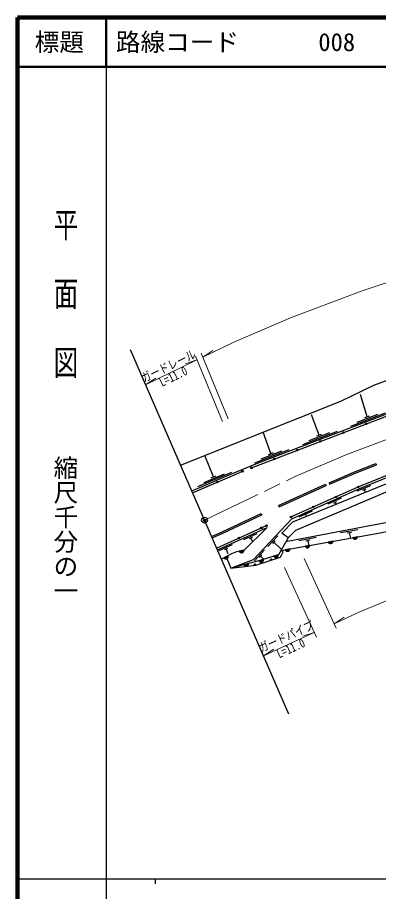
# Model space of a CAD drawing. Units: millimetres at full size, sheet at 1:1000; details may follow other scales. Extents: x 40000 to 680000, y 20000 to 380000.
# Drawn here: x 40000 to 113374, y 202409 to 380000 of the extents above; entities that cross this region are included whole.
import ezdxf
from ezdxf.enums import TextEntityAlignment as Align

# ---------------------------------------------------------------- set-up
doc = ezdxf.new("R2010")
doc.units = ezdxf.units.MM
doc.header["$LTSCALE"] = 1000
doc.header["$PDMODE"] = 32
doc.header["$PDSIZE"] = 500
doc.linetypes.add('CHAIN', pattern=[18.5, 12, -1.5, 3.5, -1.5])
for name, color, linetype, lineweight in [('M-BGD', 7, 'Continuous', 25), ('M-BMK', 2, 'CHAIN', 13), ('M-BMK-OTRS', 5, 'Continuous', 25), ('M-BMK-SRVR', 3, 'Continuous', 25), ('M-STR-HTXT', 7, 'Continuous', 13), ('M-TTL', 2, 'Continuous', 140), ('M-TTL-BAND', 7, 'Continuous', 25), ('M-TTL-LINE', 7, 'Continuous', 50)]:
    doc.layers.add(name, color=color, linetype=linetype, lineweight=lineweight)
doc.layers.add('M-OTRS', color=6, linetype='Continuous')
doc.layers.add('M-TTL-TXT', color=7, linetype='Continuous')
doc.styles.add('@ＭＳ ゴシック', font='')
doc.styles.add('ＭＳ ゴシック', font='')
doc.styles.get('@ＭＳ ゴシック').set_extended_font_data('@MS Gothic')
doc.styles.get('ＭＳ ゴシック').set_extended_font_data('MS Gothic')

msp = doc.modelspace()

# ---------------------------------------------------------------- hatches: boundary and pattern name
at = {"layer": 'M-BGD'}
for points in [[(110765, 297380, -1), (111046, 297487, -1)], [(106094, 295596, -1), (106375, 295703, -1)], [(101423, 293813, -1), (101704, 293920, -1)], [(96752, 292029, -1), (97032, 292136, -1)], [(92081, 290246, -1), (92361, 290353, -1)], [(85616, 287789, -1), (85916, 287789, -1)], [(87407, 288497, -1), (87707, 288497, -1)], [(80461, 285589, -1), (80761, 285589, -1)], [(109138, 284571, -1), (109416, 284684, -1)], [(104573, 282531, -1), (104847, 282653, -1)], [(100007, 280494, -1), (100281, 280617, -1)], [(95440, 278458, -1), (95714, 278580, -1)], [(89456, 276239, -1), (89730, 276362, -1)], [(90467, 276694, -1), (90741, 276818, -1)], [(84898, 274185, -1), (85171, 274308, -1)], [(104125, 273589, -0.82183), (103150, 273414)], [(109099, 274480, -0.82183), (108124, 274305)], [(86024, 271751, -0.82183), (85056, 271542)], [(95388, 272024, -0.82183), (94413, 271849)], [(99410, 272744, -0.82183), (98435, 272569)], [(82811, 270649, -0.82183), (81929, 270198)], [(91384, 269669, -0.4608), (91504, 269955, -0.4608), (91767, 269792)], [(93009, 270818, -0.82183), (92064, 270523)], [(86990, 269035, -0.82183), (86031, 268787)], [(88045, 268676, -0.4608), (88216, 268934, -0.4608), (88444, 268725)], [(89999, 269878, -0.82183), (89054, 269583)]]:
    msp.add_hatch(color=256, dxfattribs=at).paths.add_polyline_path(points)

# ---------------------------------------------------------------- linework, layer by layer
for p, q in [((111053, 298882), (109692, 303371)), ((101294, 295155), (99732, 299247)), ((107764, 296983), (114771, 299659)), ((109058, 297799), (113262, 299404)), ((110563, 298694), (111544, 299069)), ((91519, 291423), (89918, 295718)), ((98005, 293257), (105011, 295932)), ((99299, 294072), (103503, 295677)), ((100804, 294968), (101785, 295342)), ((88230, 289524), (95237, 292200)), ((89524, 290340), (93728, 291945)), ((91029, 291235), (92010, 291610)), ((79863, 286685), (78057, 290975)), ((112840, 289382), (112949, 289102)), ((76641, 284675), (83552, 287589)), ((77907, 285535), (82053, 287283)), ((79380, 286481), (80347, 286889)), ((93056, 280855), (102613, 285150)), ((93180, 280582), (102736, 284876)), ((102613, 285150), (102736, 284876)), ((103322, 285469), (103440, 285193)), ((111744, 284870), (108963, 283746)), ((110791, 284161), (110142, 283898)), ((110466, 284030), (110660, 283550)), ((93056, 280855), (93181, 280583)), ((105795, 282310), (103055, 281088)), ((104867, 281567), (104228, 281282)), ((104548, 281425), (104687, 281113)), ((89508, 279227), (89636, 278955)), ((99921, 279690), (97181, 278468)), ((98551, 279079), (98729, 278681)), ((80476, 272193), (90604, 276756)), ((109153, 275930), (105616, 275256)), ((107853, 275377), (107028, 275220)), ((107440, 275298), (107670, 274224)), ((88658, 275111), (85923, 273879)), ((87733, 274365), (87094, 274078)), ((87413, 274222), (87748, 273480)), ((92903, 274696), (90848, 272509)), ((92334, 273652), (91855, 273142)), ((100735, 274326), (97199, 273651)), ((99436, 273773), (98611, 273615)), ((99023, 273694), (99211, 272709)), ((104125, 273589), (103150, 273414)), ((109099, 274480), (108124, 274305)), ((83631, 272846), (80895, 271614)), ((82705, 272100), (82067, 271813)), ((82386, 271957), (82776, 271091)), ((86024, 271751), (85056, 271542)), ((90198, 271817), (88144, 269631)), ((92094, 273397), (93597, 271967)), ((95388, 272024), (94413, 271849)), ((99410, 272744), (98435, 272569)), ((82811, 270649), (81929, 270198)), ((89629, 270774), (89150, 270263)), ((89390, 270518), (90053, 269895)), ((93009, 270818), (92064, 270523)), ((86990, 269035), (86031, 268787)), ((88045, 268676), (88444, 268725)), ((89999, 269878), (89054, 269583)), ((91384, 269669), (91767, 269792))]:
    msp.add_line(p, q, dxfattribs=at)
for points in [[(73161, 289017), (97057, 298573), (105709, 302067), (112395, 305266), (122396, 308958), (142954, 314916), (152878, 317593)], [(75433, 283796), (78361, 285075), (82546, 286839), (85670, 288184), (89147, 289554), (115935, 299782), (119913, 301237), (122960, 302234), (126493, 303287), (130118, 304519), (136028, 306181), (143046, 308255), (146808, 309316), (151682, 310735), (154570, 311386), (156755, 311773), (158504, 312082), (163856, 312767), (166274, 312974), (169020, 313155), (172849, 313300), (176809, 313378), (180519, 313224), (185382, 312788)], [(87557, 288497), (89292, 289181), (116075, 299408)], [(95577, 278519), (109243, 284614), (118999, 288556), (128302, 292119), (133228, 293748), (137858, 295154), (142985, 296400), (145545, 296875)], [(82525, 270047), (83331, 268090), (87965, 269878), (95740, 278154), (109399, 284246), (119145, 288184), (128436, 291742), (133349, 293367), (137963, 294768), (143068, 296009), (145903, 296534), (147028, 294629), (153879, 293988), (154804, 287913), (155702, 287383), (154226, 287320), (153154, 294056)], [(95005, 274266), (93729, 275195), (95945, 277544), (122012, 288184), (129010, 291173), (133805, 292683), (137009, 293601), (140947, 294508), (146466, 295582)], [(131757, 290141), (129694, 289506), (124208, 287387), (117710, 284799), (112213, 282427), (96516, 275762), (95005, 274266), (93078, 270839), (88785, 269499), (83331, 268090)], [(75593, 283430), (78519, 284707), (82703, 286471), (85766, 287789)], [(103322, 285469), (108366, 287627), (112840, 289382)], [(103443, 285194), (108480, 287349), (112950, 289102)], [(158625, 274572), (156589, 285266), (101960, 274866), (94546, 273450)], [(93560, 271696), (113715, 275307), (156493, 283740), (158096, 273923)], [(79457, 274548), (81631, 275511), (89508, 279227)], [(79576, 274273), (81755, 275238), (89634, 278955)], [(80640, 271828), (90768, 276391), (86084, 271764), (84503, 271423), (83475, 270989), (81455, 269955)], [(83331, 268090), (88451, 268726), (93457, 270336), (94024, 271435), (93560, 271696)]]:
    msp.add_lwpolyline(points, dxfattribs=at)
for centre in [(110906, 297434), (106234, 295650), (101563, 293866), (96892, 292083), (92221, 290299), (85766, 287789), (87557, 288497), (80611, 285589), (109277, 284628), (104710, 282592), (100144, 280556), (95577, 278519), (89593, 276301), (90604, 276756), (85035, 274247)]:
    msp.add_circle(centre, 150, dxfattribs=at)
for centre, radius, start, end in [((103620, 273598), 505, 201.32892, 358.98711), ((108594, 274489), 505, 201.32892, 358.98711), ((85519, 271742), 505, 203.33805, 0.99624), ((94883, 272032), 505, 201.32892, 358.98711), ((98905, 272753), 505, 201.32892, 358.98711), ((82325, 270511), 505, 218.27223, 15.93042), ((91566, 269761), 203, 8.86282, 206.7862), ((92507, 270764), 505, 208.51183, 6.17002), ((86486, 269006), 505, 205.65954, 3.31774), ((88241, 268732), 203, 358.1266, 196.04999), ((89497, 269824), 505, 208.51183, 6.17002)]:
    msp.add_arc(centre, radius, start, end, dxfattribs=at)
at = {"layer": 'M-BMK'}
msp.add_lwpolyline([(78021, 277848), (96420, 286712), (106750, 291169), (120102, 296193), (130644, 299699), (141552, 302836), (148441, 304383), (155543, 305696), (165361, 306893), (172756, 307314), (182925, 307294), (196211, 306272), (219407, 302439), (240952, 297352), (270684, 288634)], dxfattribs=at)
at = {"layer": 'M-BMK-OTRS'}
msp.add_line((95171, 238433), (62965, 312450), dxfattribs=at)
at = {"layer": 'M-BMK-SRVR'}
msp.add_circle((78021, 277848), 600, dxfattribs=at)
at = {"layer": 'M-OTRS'}
msp.add_point((78021, 277848), dxfattribs=at)
at = {"layer": 'M-STR-HTXT'}
for p, q in [((81642, 297926), (76149, 311207)), ((82843, 298423), (77322, 311773)), ((77654, 310971), (79696, 312334)), ((66043, 305377), (76481, 310406)), ((76481, 310406), (74142, 309659)), ((66043, 305377), (68085, 306740)), ((98253, 270099), (104747, 255922)), ((94252, 268266), (100739, 254101)), ((104330, 256832), (106402, 258148)), ((89999, 250318), (100322, 255010)), ((100322, 255010), (97968, 254315)), ((89999, 250318), (92071, 251635))]:
    msp.add_line(p, q, dxfattribs=at)
for points in [[(77654, 310971), (83962, 314010), (95519, 318997), (110082, 324477), (121761, 328360), (134113, 331913), (142427, 333780), (150997, 335363), (162690, 336790), (171933, 337316), (184108, 337291), (199813, 336083), (225305, 331871), (243412, 327596)], [(104330, 256832), (109261, 259072), (118560, 262987), (130526, 266835), (140368, 269433), (149522, 271232), (150423, 271368)]]:
    msp.add_lwpolyline(points, dxfattribs=at)
at = {"layer": 'M-TTL'}
for p, q in [((40000, 380000), (40000, 20000)), ((680000, 380000), (40000, 380000))]:
    msp.add_line(p, q, dxfattribs=at)
at = {"layer": 'M-TTL-BAND'}
for p, q in [((58000, 370000), (58000, 20000)), ((40000, 205000), (579000, 205000)), ((68000, 205000), (68000, 204000))]:
    msp.add_line(p, q, dxfattribs=at)
at = {"layer": 'M-TTL-LINE'}
for p, q in [((58000, 380000), (58000, 370000)), ((40000, 370000), (680000, 370000))]:
    msp.add_line(p, q, dxfattribs=at)

# ---------------------------------------------------------------- texts
at = {"layer": 'M-STR-HTXT', "style": 'ＭＳ ゴシック', "width": 0.8}
for s, rotation, p in [('ガードレール', 25.724, (71284, 307845)), ('ガードパイプ', 24.441, (95203, 252893))]:
    msp.add_text(s, height=1833, rotation=rotation, dxfattribs=at).set_placement(p, align=Align.BOTTOM_CENTER)
for rotation, p in [(25.724, (71262, 307891)), (24.441, (95161, 252664))]:
    msp.add_text('L=11.0', height=1833, rotation=rotation, dxfattribs=at).set_placement(p, align=Align.TOP_CENTER)
at = {"layer": 'M-TTL-BAND', "style": '@ＭＳ ゴシック', "width": 1.4}
msp.add_text('平  面  図', height=3666, rotation=270, dxfattribs=at).set_placement((49777, 306475), align=Align.MIDDLE_RIGHT)
at = {"layer": 'M-TTL-BAND', "style": '@ＭＳ ゴシック'}
msp.add_text('縮尺千分の一', height=3666, rotation=270, dxfattribs=at).set_placement((49777, 261030), align=Align.MIDDLE_RIGHT)
at = {"layer": 'M-TTL-TXT', "style": 'ＭＳ ゴシック'}
msp.add_text('標題', height=3666, dxfattribs=at).set_placement((48500, 375000), align=Align.MIDDLE_CENTER)
for s, p in [('路線コード', (60000, 375000)), ('008', (101142, 375000))]:
    msp.add_text(s, height=3666, dxfattribs=at).set_placement(p, align=Align.MIDDLE_LEFT)

doc.saveas('drawing.dxf')
